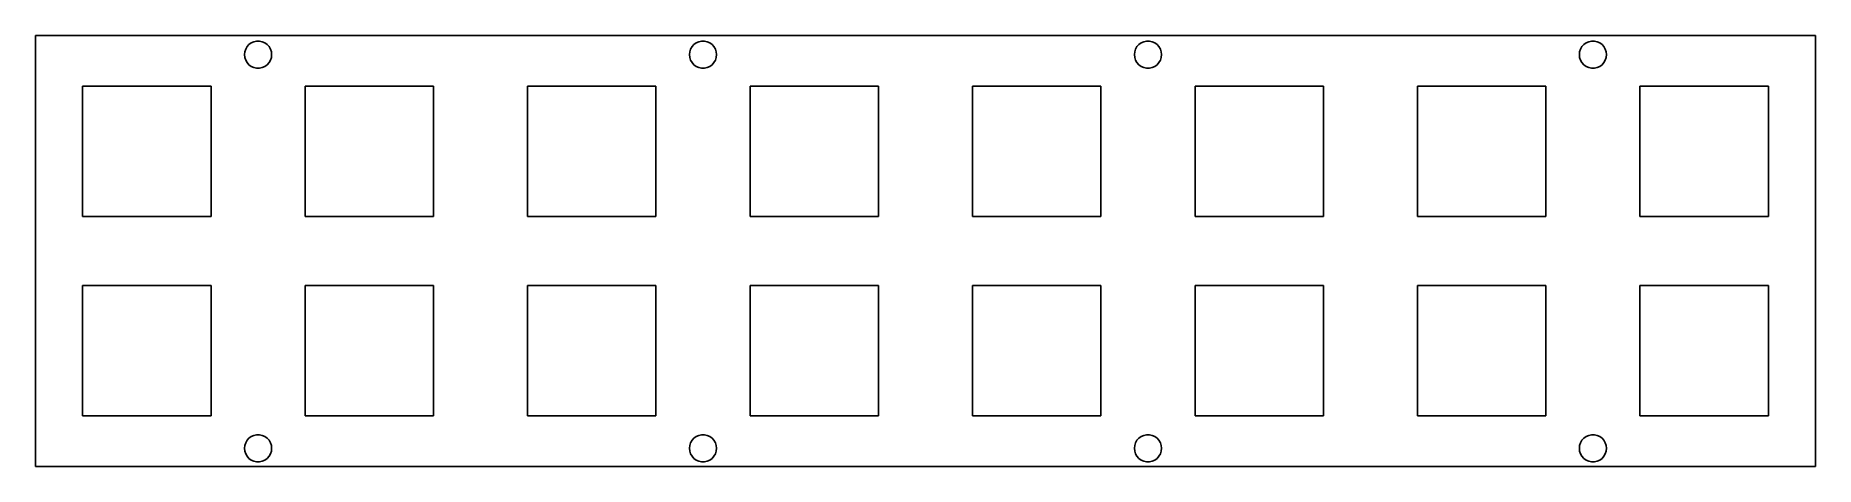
# Model space of a CAD drawing. Header units: metres. Extents: x -12 to 184, y -11 to 37.
import ezdxf

# ---------------------------------------------------------------- set-up
doc = ezdxf.new("R2010")
doc.units = ezdxf.units.M

msp = doc.modelspace()

# ---------------------------------------------------------------- linework, layer by layer
for p, q in [((184.5, 36.6), (-12.3, 36.6)), ((-12.3, 36.6), (-12.3, -11)), ((11.0865, 35.3817), (11.2963, 35.6147)), ((11.2963, 35.6147), (11.55, 35.799)), ((11.55, 35.799), (11.8365, 35.9266)), ((11.8365, 35.9266), (12.1432, 35.9918)), ((12.1432, 35.9918), (12.4568, 35.9918)), ((12.4568, 35.9918), (12.7635, 35.9266)), ((12.7635, 35.9266), (13.05, 35.799)), ((13.05, 35.799), (13.3037, 35.6147)), ((13.3037, 35.6147), (13.5135, 35.3817)), ((60.2865, 35.3817), (60.4963, 35.6147)), ((60.4963, 35.6147), (60.75, 35.799)), ((60.75, 35.799), (61.0365, 35.9266)), ((61.0365, 35.9266), (61.3432, 35.9918)), ((61.3432, 35.9918), (61.6568, 35.9918)), ((61.6568, 35.9918), (61.9635, 35.9266)), ((61.9635, 35.9266), (62.25, 35.799)), ((62.25, 35.799), (62.5037, 35.6147)), ((62.5037, 35.6147), (62.7135, 35.3817)), ((109.486, 35.3817), (109.696, 35.6147)), ((109.696, 35.6147), (109.95, 35.799)), ((109.95, 35.799), (110.236, 35.9266)), ((110.236, 35.9266), (110.543, 35.9918)), ((110.543, 35.9918), (110.857, 35.9918)), ((110.857, 35.9918), (111.164, 35.9266)), ((111.164, 35.9266), (111.45, 35.799)), ((111.45, 35.799), (111.704, 35.6147)), ((111.704, 35.6147), (111.914, 35.3817)), ((158.686, 35.3817), (158.896, 35.6147)), ((158.896, 35.6147), (159.15, 35.799)), ((159.15, 35.799), (159.436, 35.9266)), ((159.436, 35.9266), (159.743, 35.9918)), ((159.743, 35.9918), (160.057, 35.9918)), ((160.057, 35.9918), (160.364, 35.9266)), ((160.364, 35.9266), (160.65, 35.799)), ((160.65, 35.799), (160.904, 35.6147)), ((160.904, 35.6147), (161.114, 35.3817)), ((184.5, -11), (184.5, 36.6)), ((10.8, 34.5), (10.8328, 34.8119)), ((10.8328, 34.1881), (10.8, 34.5)), ((10.8328, 34.8119), (10.9297, 35.1101)), ((10.9297, 33.8899), (10.8328, 34.1881)), ((10.9297, 35.1101), (11.0865, 35.3817)), ((11.0865, 33.6183), (10.9297, 33.8899)), ((11.2963, 33.3853), (11.0865, 33.6183)), ((13.5135, 33.6183), (13.3037, 33.3853)), ((13.5135, 35.3817), (13.6703, 35.1101)), ((13.6703, 33.8899), (13.5135, 33.6183)), ((13.6703, 35.1101), (13.7672, 34.8119)), ((13.7672, 34.1881), (13.6703, 33.8899)), ((13.7672, 34.8119), (13.8, 34.5)), ((13.8, 34.5), (13.7672, 34.1881)), ((60, 34.5), (60.0328, 34.8119)), ((60.0328, 34.1881), (60, 34.5)), ((60.0328, 34.8119), (60.1297, 35.1101)), ((60.1297, 33.8899), (60.0328, 34.1881)), ((60.1297, 35.1101), (60.2865, 35.3817)), ((60.2865, 33.6183), (60.1297, 33.8899)), ((60.4963, 33.3853), (60.2865, 33.6183)), ((62.7135, 33.6183), (62.5037, 33.3853)), ((62.7135, 35.3817), (62.8703, 35.1101)), ((62.8703, 33.8899), (62.7135, 33.6183)), ((62.8703, 35.1101), (62.9672, 34.8119)), ((62.9672, 34.1881), (62.8703, 33.8899)), ((62.9672, 34.8119), (63, 34.5)), ((63, 34.5), (62.9672, 34.1881)), ((109.2, 34.5), (109.233, 34.8119)), ((109.233, 34.1881), (109.2, 34.5)), ((109.233, 34.8119), (109.33, 35.1101)), ((109.33, 33.8899), (109.233, 34.1881)), ((109.33, 35.1101), (109.486, 35.3817)), ((109.486, 33.6183), (109.33, 33.8899)), ((109.696, 33.3853), (109.486, 33.6183)), ((111.914, 33.6183), (111.704, 33.3853)), ((111.914, 35.3817), (112.07, 35.1101)), ((112.07, 33.8899), (111.914, 33.6183)), ((112.07, 35.1101), (112.167, 34.8119)), ((112.167, 34.1881), (112.07, 33.8899)), ((112.167, 34.8119), (112.2, 34.5)), ((112.2, 34.5), (112.167, 34.1881)), ((158.4, 34.5), (158.433, 34.8119)), ((158.433, 34.1881), (158.4, 34.5)), ((158.433, 34.8119), (158.53, 35.1101)), ((158.53, 33.8899), (158.433, 34.1881)), ((158.53, 35.1101), (158.686, 35.3817)), ((158.686, 33.6183), (158.53, 33.8899)), ((158.896, 33.3853), (158.686, 33.6183)), ((161.114, 33.6183), (160.904, 33.3853)), ((161.114, 35.3817), (161.27, 35.1101)), ((161.27, 33.8899), (161.114, 33.6183)), ((161.27, 35.1101), (161.367, 34.8119)), ((161.367, 34.1881), (161.27, 33.8899)), ((161.367, 34.8119), (161.4, 34.5)), ((161.4, 34.5), (161.367, 34.1881)), ((11.55, 33.201), (11.2963, 33.3853)), ((11.8365, 33.0734), (11.55, 33.201)), ((12.1432, 33.0082), (11.8365, 33.0734)), ((12.4568, 33.0082), (12.1432, 33.0082)), ((12.7635, 33.0734), (12.4568, 33.0082)), ((13.05, 33.201), (12.7635, 33.0734)), ((13.3037, 33.3853), (13.05, 33.201)), ((60.75, 33.201), (60.4963, 33.3853)), ((61.0365, 33.0734), (60.75, 33.201)), ((61.3432, 33.0082), (61.0365, 33.0734)), ((61.6568, 33.0082), (61.3432, 33.0082)), ((61.9635, 33.0734), (61.6568, 33.0082)), ((62.25, 33.201), (61.9635, 33.0734)), ((62.5037, 33.3853), (62.25, 33.201)), ((109.95, 33.201), (109.696, 33.3853)), ((110.236, 33.0734), (109.95, 33.201)), ((110.543, 33.0082), (110.236, 33.0734)), ((110.857, 33.0082), (110.543, 33.0082)), ((111.164, 33.0734), (110.857, 33.0082)), ((111.45, 33.201), (111.164, 33.0734)), ((111.704, 33.3853), (111.45, 33.201)), ((159.15, 33.201), (158.896, 33.3853)), ((159.436, 33.0734), (159.15, 33.201)), ((159.743, 33.0082), (159.436, 33.0734)), ((160.057, 33.0082), (159.743, 33.0082)), ((160.364, 33.0734), (160.057, 33.0082)), ((160.65, 33.201), (160.364, 33.0734)), ((160.904, 33.3853), (160.65, 33.201)), ((-7.09999, 16.6), (-7.09999, 31)), ((-7.09999, 31), (7.09999, 31)), ((7.09999, 31), (7.09999, 16.6)), ((17.5, 16.6), (17.5, 31)), ((17.5, 31), (31.7, 31)), ((31.7, 31), (31.7, 16.6)), ((42.1, 16.6), (42.1, 31)), ((42.1, 31), (56.3, 31)), ((56.3, 31), (56.3, 16.6)), ((66.7, 16.6), (66.7, 31)), ((66.7, 31), (80.9, 31)), ((80.9, 31), (80.9, 16.6)), ((91.3, 16.6), (91.3, 31)), ((91.3, 31), (105.5, 31)), ((105.5, 31), (105.5, 16.6)), ((115.9, 16.6), (115.9, 31)), ((115.9, 31), (130.1, 31)), ((130.1, 31), (130.1, 16.6)), ((140.5, 16.6), (140.5, 31)), ((140.5, 31), (154.7, 31)), ((154.7, 31), (154.7, 16.6)), ((165.1, 16.6), (165.1, 31)), ((165.1, 31), (179.3, 31)), ((179.3, 31), (179.3, 16.6)), ((7.09999, 16.6), (-7.09999, 16.6)), ((31.7, 16.6), (17.5, 16.6)), ((56.3, 16.6), (42.1, 16.6)), ((80.9, 16.6), (66.7, 16.6)), ((105.5, 16.6), (91.3, 16.6)), ((130.1, 16.6), (115.9, 16.6)), ((154.7, 16.6), (140.5, 16.6)), ((179.3, 16.6), (165.1, 16.6)), ((-7.09999, -5.39999), (-7.09999, 9)), ((-7.09999, 9), (7.09999, 9)), ((7.09999, 9), (7.09999, -5.39999)), ((17.5, -5.39999), (17.5, 9)), ((17.5, 9), (31.7, 9)), ((31.7, 9), (31.7, -5.39999)), ((42.1, -5.39999), (42.1, 9)), ((42.1, 9), (56.3, 9)), ((56.3, 9), (56.3, -5.39999)), ((66.7, -5.39999), (66.7, 9)), ((66.7, 9), (80.9, 9)), ((80.9, 9), (80.9, -5.39999)), ((91.3, -5.39999), (91.3, 9)), ((91.3, 9), (105.5, 9)), ((105.5, 9), (105.5, -5.39999)), ((115.9, -5.39999), (115.9, 9)), ((115.9, 9), (130.1, 9)), ((130.1, 9), (130.1, -5.39999)), ((140.5, -5.39999), (140.5, 9)), ((140.5, 9), (154.7, 9)), ((154.7, 9), (154.7, -5.39999)), ((165.1, -5.39999), (165.1, 9)), ((165.1, 9), (179.3, 9)), ((179.3, 9), (179.3, -5.39999)), ((7.09999, -5.39999), (-7.09999, -5.39999)), ((31.7, -5.39999), (17.5, -5.39999)), ((56.3, -5.39999), (42.1, -5.39999)), ((80.9, -5.39999), (66.7, -5.39999)), ((105.5, -5.39999), (91.3, -5.39999)), ((130.1, -5.39999), (115.9, -5.39999)), ((154.7, -5.39999), (140.5, -5.39999)), ((179.3, -5.39999), (165.1, -5.39999)), ((11.2963, -7.88527), (11.55, -7.70096)), ((11.55, -7.70096), (11.8365, -7.57341)), ((11.8365, -7.57341), (12.1432, -7.50821)), ((12.1432, -7.50821), (12.4568, -7.50821)), ((12.4568, -7.50821), (12.7635, -7.57341)), ((12.7635, -7.57341), (13.05, -7.70096)), ((13.05, -7.70096), (13.3037, -7.88527)), ((60.4963, -7.88527), (60.75, -7.70096)), ((60.75, -7.70096), (61.0365, -7.57341)), ((61.0365, -7.57341), (61.3432, -7.50821)), ((61.3432, -7.50821), (61.6568, -7.50821)), ((61.6568, -7.50821), (61.9635, -7.57341)), ((61.9635, -7.57341), (62.25, -7.70096)), ((62.25, -7.70096), (62.5037, -7.88527)), ((109.696, -7.88527), (109.95, -7.70096)), ((109.95, -7.70096), (110.236, -7.57341)), ((110.236, -7.57341), (110.543, -7.50821)), ((110.543, -7.50821), (110.857, -7.50821)), ((110.857, -7.50821), (111.164, -7.57341)), ((111.164, -7.57341), (111.45, -7.70096)), ((111.45, -7.70096), (111.704, -7.88527)), ((158.896, -7.88527), (159.15, -7.70096)), ((159.15, -7.70096), (159.436, -7.57341)), ((159.436, -7.57341), (159.743, -7.50821)), ((159.743, -7.50821), (160.057, -7.50821)), ((160.057, -7.50821), (160.364, -7.57341)), ((160.364, -7.57341), (160.65, -7.70096)), ((160.65, -7.70096), (160.904, -7.88527)), ((10.8, -9), (10.8328, -8.68813)), ((10.8328, -9.31186), (10.8, -9)), ((10.8328, -8.68813), (10.9297, -8.38989)), ((10.9297, -9.61009), (10.8328, -9.31186)), ((10.9297, -8.38989), (11.0865, -8.11832)), ((11.0865, -9.88167), (10.9297, -9.61009)), ((11.0865, -8.11832), (11.2963, -7.88527)), ((13.3037, -7.88527), (13.5135, -8.11832)), ((13.5135, -8.11832), (13.6703, -8.38989)), ((13.6703, -9.61009), (13.5135, -9.88167)), ((13.6703, -8.38989), (13.7672, -8.68813)), ((13.7672, -9.31186), (13.6703, -9.61009)), ((13.7672, -8.68813), (13.8, -9)), ((13.8, -9), (13.7672, -9.31186)), ((60, -9), (60.0328, -8.68813)), ((60.0328, -9.31186), (60, -9)), ((60.0328, -8.68813), (60.1297, -8.38989)), ((60.1297, -9.61009), (60.0328, -9.31186)), ((60.1297, -8.38989), (60.2865, -8.11832)), ((60.2865, -9.88167), (60.1297, -9.61009)), ((60.2865, -8.11832), (60.4963, -7.88527)), ((62.5037, -7.88527), (62.7135, -8.11832)), ((62.7135, -8.11832), (62.8703, -8.38989)), ((62.8703, -9.61009), (62.7135, -9.88167)), ((62.8703, -8.38989), (62.9672, -8.68813)), ((62.9672, -9.31186), (62.8703, -9.61009)), ((62.9672, -8.68813), (63, -9)), ((63, -9), (62.9672, -9.31186)), ((109.2, -9), (109.233, -8.68813)), ((109.233, -9.31186), (109.2, -9)), ((109.233, -8.68813), (109.33, -8.38989)), ((109.33, -9.61009), (109.233, -9.31186)), ((109.33, -8.38989), (109.486, -8.11832)), ((109.486, -9.88167), (109.33, -9.61009)), ((109.486, -8.11832), (109.696, -7.88527)), ((111.704, -7.88527), (111.914, -8.11832)), ((111.914, -8.11832), (112.07, -8.38989)), ((112.07, -9.61009), (111.914, -9.88167)), ((112.07, -8.38989), (112.167, -8.68813)), ((112.167, -9.31186), (112.07, -9.61009)), ((112.167, -8.68813), (112.2, -9)), ((112.2, -9), (112.167, -9.31186)), ((158.4, -9), (158.433, -8.68813)), ((158.433, -9.31186), (158.4, -9)), ((158.433, -8.68813), (158.53, -8.38989)), ((158.53, -9.61009), (158.433, -9.31186)), ((158.53, -8.38989), (158.686, -8.11832)), ((158.686, -9.88167), (158.53, -9.61009)), ((158.686, -8.11832), (158.896, -7.88527)), ((160.904, -7.88527), (161.114, -8.11832)), ((161.114, -8.11832), (161.27, -8.38989)), ((161.27, -9.61009), (161.114, -9.88167)), ((161.27, -8.38989), (161.367, -8.68813)), ((161.367, -9.31186), (161.27, -9.61009)), ((161.367, -8.68813), (161.4, -9)), ((161.4, -9), (161.367, -9.31186)), ((-12.3, -11), (184.5, -11)), ((11.2963, -10.1147), (11.0865, -9.88167)), ((11.55, -10.299), (11.2963, -10.1147)), ((11.8365, -10.4266), (11.55, -10.299)), ((12.1432, -10.4918), (11.8365, -10.4266)), ((12.4568, -10.4918), (12.1432, -10.4918)), ((12.7635, -10.4266), (12.4568, -10.4918)), ((13.05, -10.299), (12.7635, -10.4266)), ((13.3037, -10.1147), (13.05, -10.299)), ((13.5135, -9.88167), (13.3037, -10.1147)), ((60.4963, -10.1147), (60.2865, -9.88167)), ((60.75, -10.299), (60.4963, -10.1147)), ((61.0365, -10.4266), (60.75, -10.299)), ((61.3432, -10.4918), (61.0365, -10.4266)), ((61.6568, -10.4918), (61.3432, -10.4918)), ((61.9635, -10.4266), (61.6568, -10.4918)), ((62.25, -10.299), (61.9635, -10.4266)), ((62.5037, -10.1147), (62.25, -10.299)), ((62.7135, -9.88167), (62.5037, -10.1147)), ((109.696, -10.1147), (109.486, -9.88167)), ((109.95, -10.299), (109.696, -10.1147)), ((110.236, -10.4266), (109.95, -10.299)), ((110.543, -10.4918), (110.236, -10.4266)), ((110.857, -10.4918), (110.543, -10.4918)), ((111.164, -10.4266), (110.857, -10.4918)), ((111.45, -10.299), (111.164, -10.4266)), ((111.704, -10.1147), (111.45, -10.299)), ((111.914, -9.88167), (111.704, -10.1147)), ((158.896, -10.1147), (158.686, -9.88167)), ((159.15, -10.299), (158.896, -10.1147)), ((159.436, -10.4266), (159.15, -10.299)), ((159.743, -10.4918), (159.436, -10.4266)), ((160.057, -10.4918), (159.743, -10.4918)), ((160.364, -10.4266), (160.057, -10.4918)), ((160.65, -10.299), (160.364, -10.4266)), ((160.904, -10.1147), (160.65, -10.299)), ((161.114, -9.88167), (160.904, -10.1147))]:
    msp.add_line(p, q)

doc.saveas('drawing.dxf')
